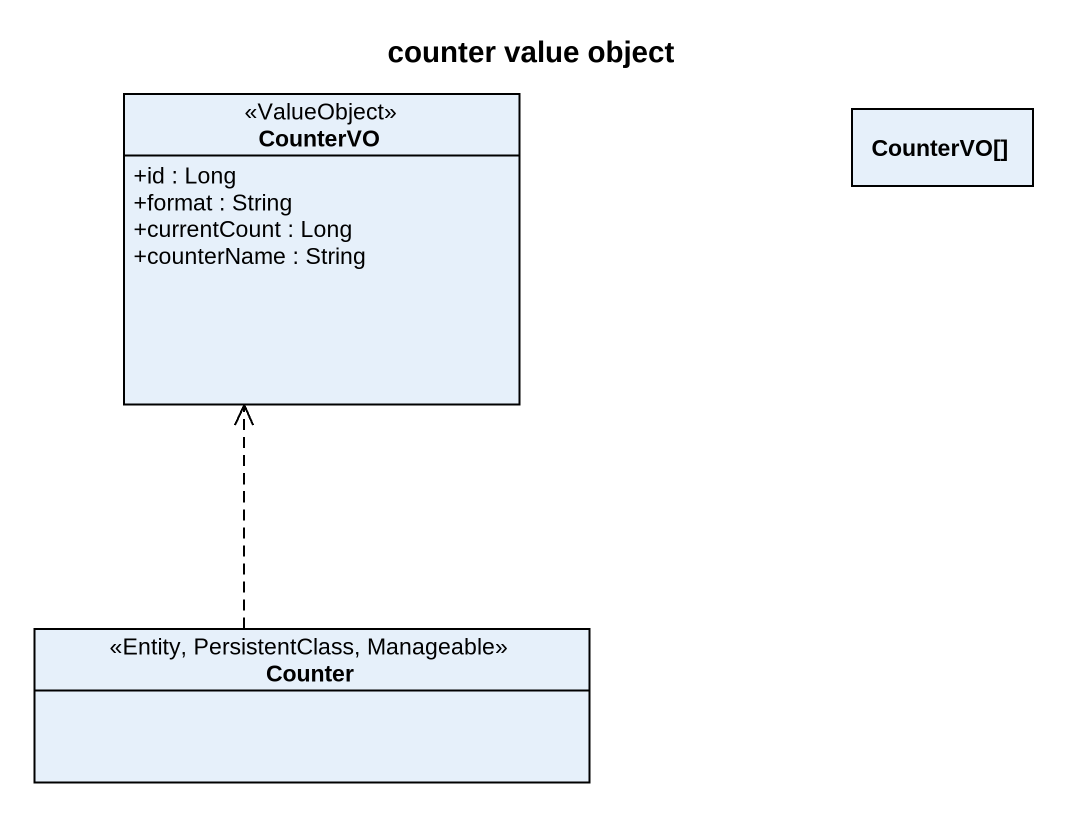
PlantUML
@startuml
title counter value object
hide circle
hide empty members
skinparam classAttributeIconSize 0
class CounterVO <<ValueObject>> {
  +id : Long
  +format : String
  +currentCount : Long
  +counterName : String
}
class "CounterVO[]" as CounterVO_2
class Counter <<Entity, PersistentClass, Manageable>>
Counter .up.> CounterVO
@enduml
